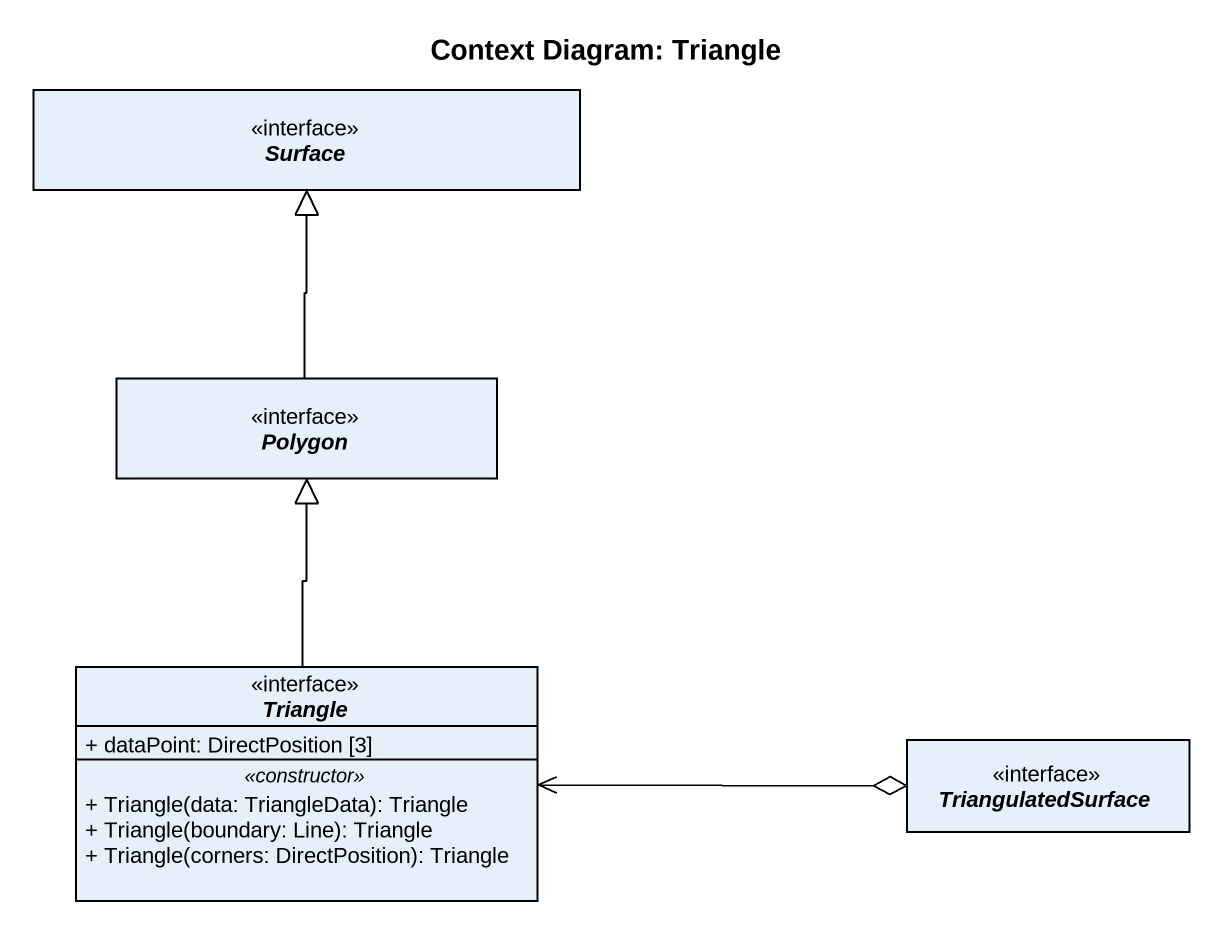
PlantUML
@startuml
title Context Diagram: Triangle
hide circle
hide empty members
skinparam classAttributeIconSize 0
interface Surface
interface Polygon
interface Triangle {
  + dataPoint: DirectPosition [3]
  .. <<constructor>> ..
  + Triangle(data: TriangleData): Triangle
  + Triangle(boundary: Line): Triangle
  + Triangle(corners: DirectPosition): Triangle
}
interface TriangulatedSurface
Polygon -up-|> Surface
Triangle -up-|> Polygon
Triangle <-right-o TriangulatedSurface
@enduml
